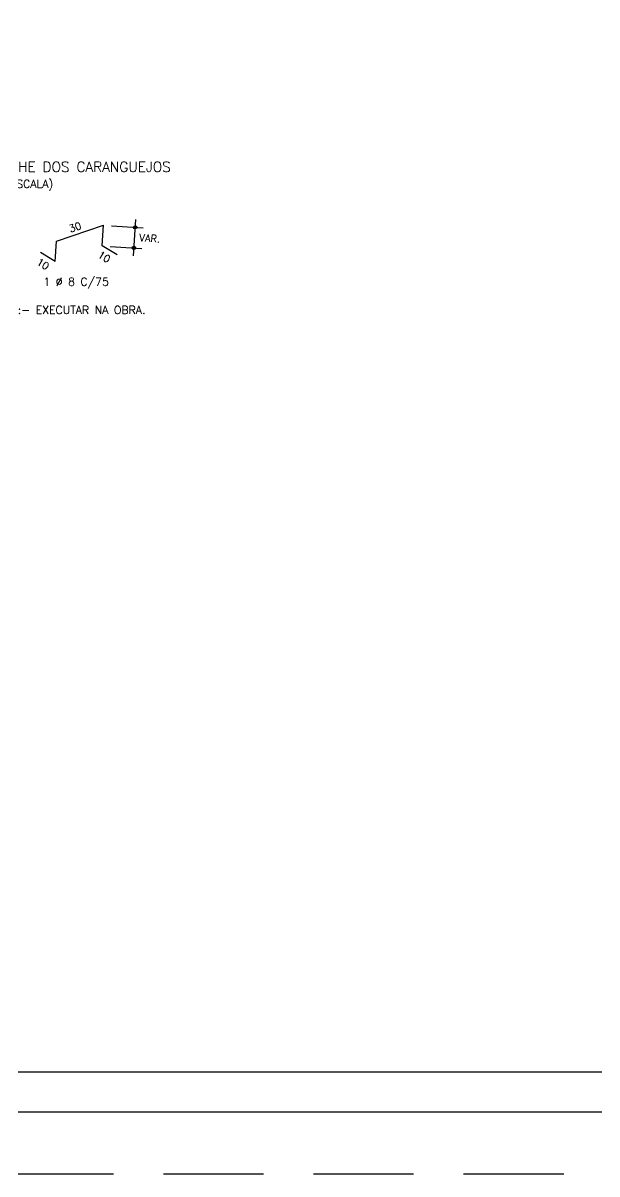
# Model space of a CAD drawing. Extents: x -1.9 to 86, y -1.5 to 61.
# Drawn here: x 50.79 to 65.13, y -1.55 to 27.2 of the extents above; entities that cross this region are included whole.
import ezdxf

# ---------------------------------------------------------------- set-up
doc = ezdxf.new("R2010")
doc.units = 0
doc.header["$MEASUREMENT"] = 0
doc.linetypes.add('HIDDEN', pattern=[0.375, 0.25, -0.125])
doc.layers.get('0').update_dxf_attribs({"linetype": 'CONTINUOUS'})
doc.layers.get('Defpoints').update_dxf_attribs({"linetype": 'CONTINUOUS'})
for name, color, linetype in [('ARQ_FOLHA', 7, 'CONTINUOUS'), ('PENA_01', 1, 'CONTINUOUS'), ('PENA_02', 2, 'CONTINUOUS'), ('PENA_03', 3, 'CONTINUOUS'), ('PENA_05', 5, 'CONTINUOUS')]:
    doc.layers.add(name, color=color, linetype=linetype)
doc.styles.get("Standard").update_dxf_attribs({"font": 'ROMANS.SHX'})

# ---------------------------------------------------------------- blocks, each defined once
blk = doc.blocks.new('FOLHA A1 - 841 X 594')
at = {"layer": 'ARQ_FOLHA', "color": 1}
for points in [[(-841, 0), (0, 0), (0, 594), (-841, 594)], [(-816, 10), (-10, 10), (-10, 584), (-816, 584)]]:
    blk.add_lwpolyline(points, close=True, dxfattribs=at)
at = {"layer": 'Defpoints', "color": 8, "linetype": 'HIDDEN', "ltscale": 100}
blk.add_lwpolyline([(-860.5, 609.5), (-860.5, -15.5), (19.5, -15.5), (19.5, 609.5)], close=True, dxfattribs=at)
blk = doc.blocks.new('*U24')
blk.add_blockref('FOLHA A1 - 841 X 594', (0, 0))

msp = doc.modelspace()

# ---------------------------------------------------------------- linework, layer by layer
at = {"layer": 'PENA_01', "linetype": 'Continuous'}
for p, q in [((53.545, 21.386), (53.604, 22.298)), ((52.999, 22.137), (53.791, 22.085)), ((52.966, 21.624), (53.757, 21.572))]:
    msp.add_line(p, q, dxfattribs=at)
at = {"layer": 'PENA_02', "linetype": 'Continuous'}
for centre, radius in [((53.591, 22.098), 0.04), ((53.591, 22.098), 0.02), ((53.558, 21.586), 0.04), ((53.558, 21.586), 0.02)]:
    msp.add_circle(centre, radius, dxfattribs=at)
at = {"layer": 'PENA_05', "linetype": 'Continuous'}
for p, q in [((51.624, 21.755), (52.8, 22.15)), ((52.766, 21.637), (52.8, 22.15)), ((51.59, 21.243), (51.624, 21.755)), ((53.136, 21.411), (52.766, 21.637)), ((51.59, 21.243), (51.221, 21.469))]:
    msp.add_line(p, q, dxfattribs=at)

# ---------------------------------------------------------------- block references
at = {"xscale": 0.09999999999999938, "yscale": 0.09999999999999938, "zscale": 0.09999999999999938}
msp.add_blockref('*U24', (84.1, 0.003), dxfattribs=at)

# ---------------------------------------------------------------- texts
at = {"layer": 'PENA_01', "linetype": 'Continuous'}
for s, rotation, p in [('30', 18.558, (51.972, 21.968)), ('VAR.', 356.248, (53.691, 21.754)), ('10', 328.465, (51.106, 21.186)), ('10', 328.465, (52.637, 21.366))]:
    msp.add_text(s, height=0.18, rotation=rotation, dxfattribs=at).set_placement(p)
msp.add_text('1 %%c 8 C/75', height=0.2, dxfattribs=at).set_placement((51.295, 20.641))
at = {"layer": 'PENA_03', "linetype": 'Continuous'}
for s, p in [('(SEM ESCALA)', (49.657, 23.085)), ('OBS:- EXECUTAR NA OBRA.', (50.117, 19.935))]:
    msp.add_text(s, height=0.2, dxfattribs=at).set_placement(p)
at = {"layer": 'PENA_05', "linetype": 'Continuous'}
msp.add_text('DETALHE DOS CARANGUEJOS', height=0.25, dxfattribs=at).set_placement((49.69, 23.485))

doc.saveas('drawing.dxf')
